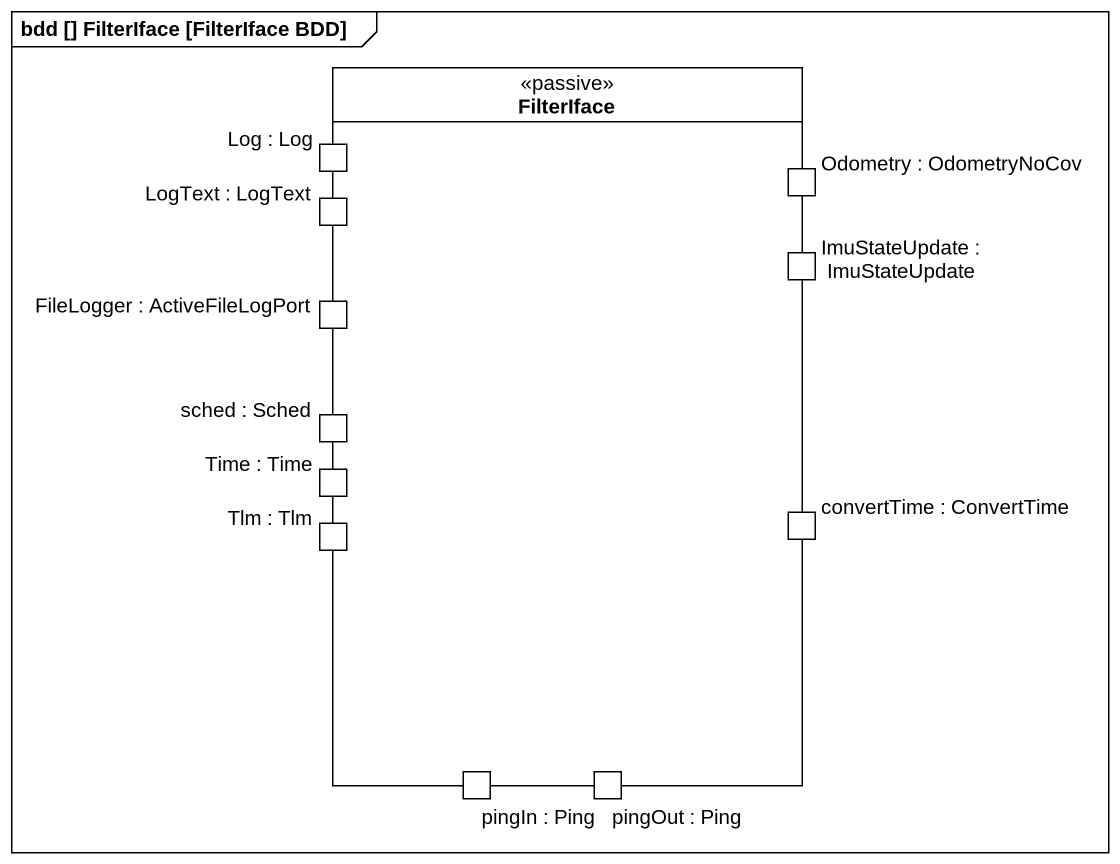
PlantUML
@startuml
mainframe bdd [] FilterIface [FilterIface BDD]
rectangle FilterIface <<passive>> {
  port "Log : Log" as Log_Log
  port "LogText : LogText" as LogText_LogText
  port "Odometry : OdometryNoCov" as Odometry_OdometryNoCov
  port "FileLogger : ActiveFileLogPort" as FileLogger_ActiveFileLogPort
  port "ImuStateUpdate : ImuStateUpdate" as ImuStateUpdate
  port "sched : Sched" as sched_Sched
  port "Time : Time" as Time_Time
  port "Tlm : Tlm" as Tlm_Tlm
  port "convertTime : ConvertTime" as convertTime_ConvertTime
  port "pingIn : Ping" as pingIn_Ping
  port "pingOut : Ping" as pingOut_Ping
}
@enduml
